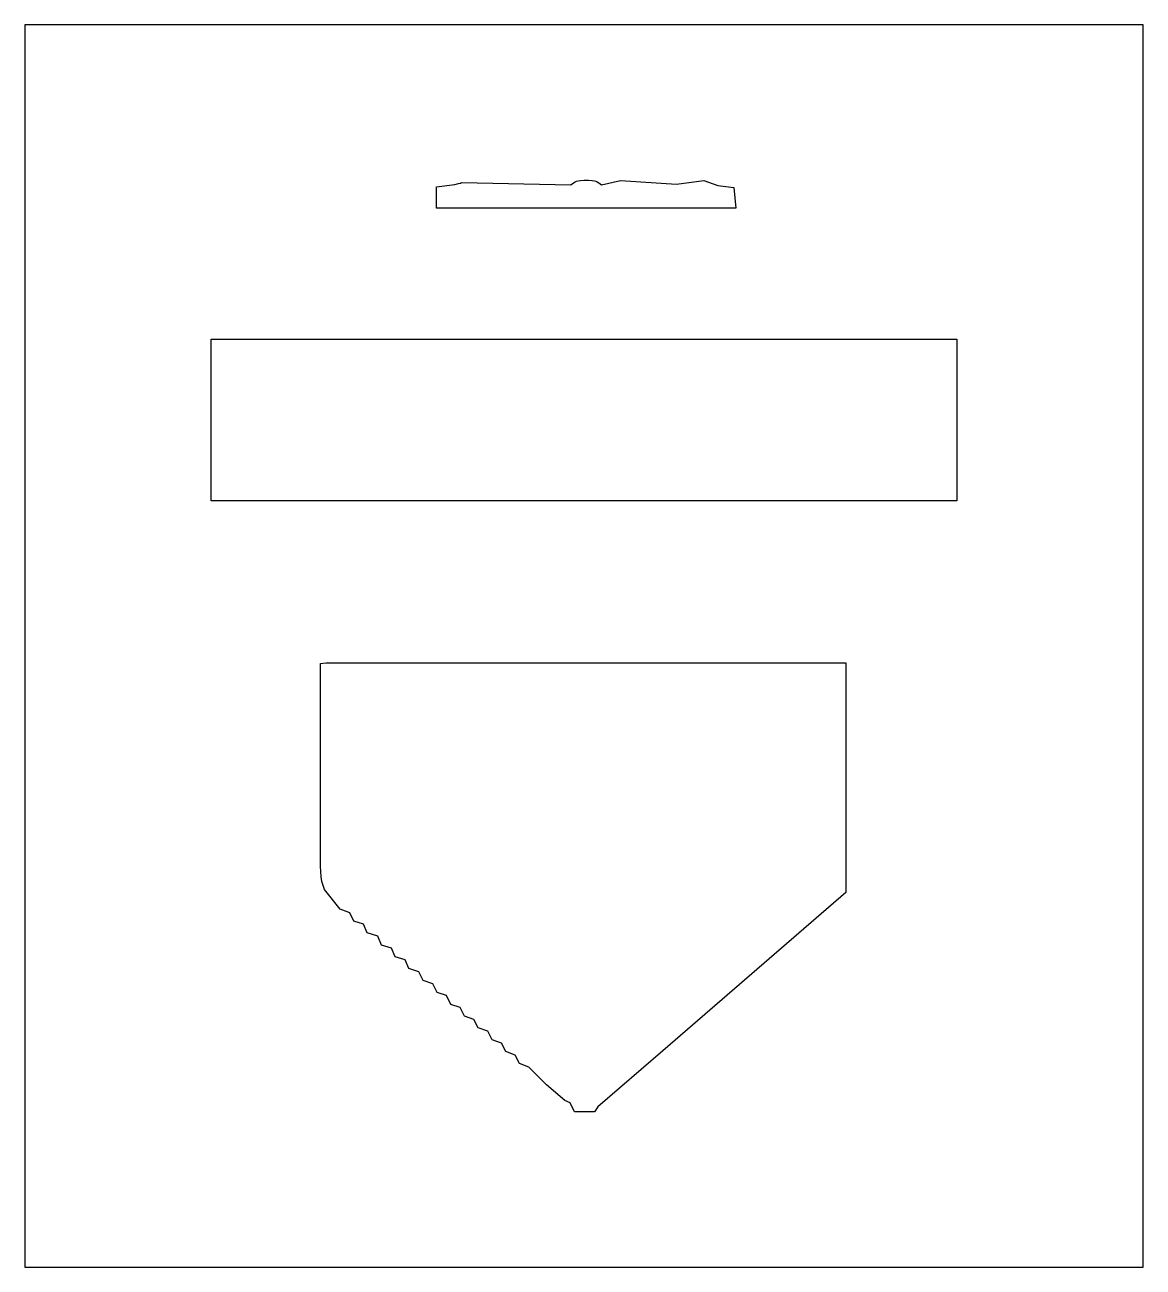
# Model space of a CAD drawing. Header units: inches. Extents: x 0 to 36, y 0 to 40.
import ezdxf

# ---------------------------------------------------------------- set-up
doc = ezdxf.new("R2010")
doc.units = ezdxf.units.IN
doc.header["$MEASUREMENT"] = 0
doc.layers.add('CUT', color=1, linetype='Continuous')

msp = doc.modelspace()

# ---------------------------------------------------------------- linework, layer by layer
at = {"layer": 'CUT'}
for points in [[(0, 0), (36, 0), (36, 40), (0, 40)], [(17.763, 34.964), (17.81, 34.977), (17.884, 34.991), (18.005, 35), (18.147, 35), (18.267, 34.991), (18.34, 34.977), (18.386, 34.964), (18.429, 34.945), (18.479, 34.916), (18.565, 34.854), (19.179, 34.984), (20.979, 34.872), (21.859, 34.985), (22.307, 34.829), (22.819, 34.767), (22.888, 34.096), (13.248, 34.096), (13.248, 34.787), (13.841, 34.864), (13.963, 34.89), (14.021, 34.906), (14.055, 34.919), (17.574, 34.854), (17.665, 34.916), (17.718, 34.945)], [(30, 29.879), (30, 24.671), (6, 24.671), (6, 29.879)], [(20.543, 6.963), (18.442, 5.159), (18.339, 5), (17.698, 5), (17.555, 5.295), (17.384, 5.365), (16.792, 5.875), (16.228, 6.444), (15.924, 6.556), (15.785, 6.827), (15.481, 6.939), (15.343, 7.21), (15.039, 7.322), (14.9, 7.593), (14.596, 7.705), (14.458, 7.976), (14.154, 8.076), (14.015, 8.359), (13.711, 8.459), (13.573, 8.742), (13.269, 8.842), (13.13, 9.125), (12.826, 9.225), (12.688, 9.508), (12.365, 9.612), (12.245, 9.891), (11.923, 9.995), (11.803, 10.274), (11.48, 10.37), (11.36, 10.657), (11.024, 10.761), (10.904, 11.048), (10.591, 11.14), (10.462, 11.411), (10.148, 11.523), (9.644, 12.165), (9.589, 12.318), (9.562, 12.418), (9.535, 12.565), (9.517, 12.914), (9.517, 19.438), (9.701, 19.459), (26.432, 19.459), (26.432, 12.058)]]:
    msp.add_lwpolyline(points, close=True, dxfattribs=at)

doc.saveas('drawing.dxf')
